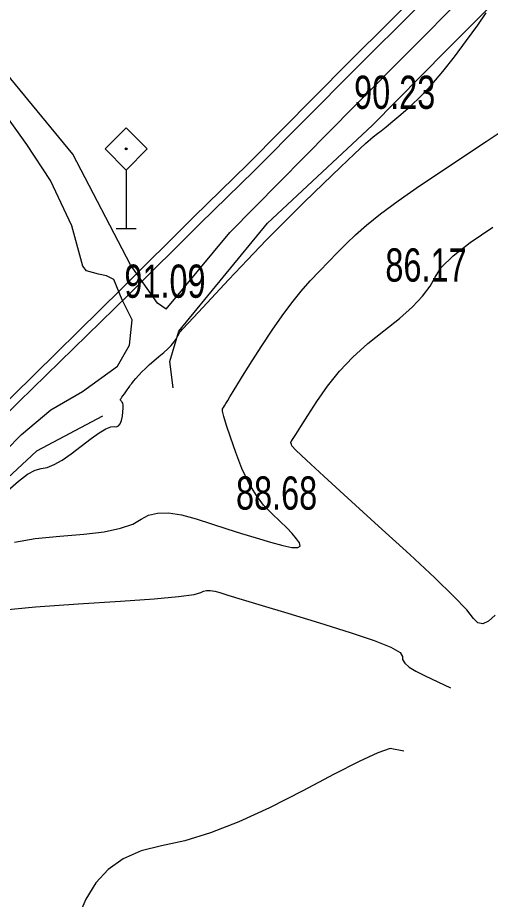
# Model space of a CAD drawing. Header units: metres. Extents: x 431006 to 434411, y 2469261 to 2473208.
# Drawn here: x 433871.7 to 433928.7, y 2469918.4 to 2470024.7 of the extents above; entities that cross this region are included whole.
import ezdxf

# ---------------------------------------------------------------- set-up
doc = ezdxf.new("R2010")
doc.units = ezdxf.units.M
doc.header["$MEASUREMENT"] = 0
for name, color, linetype, lineweight in [('CAO DO', 8, 'Continuous', 18), ('duong be tong-ks', 8, 'Continuous', 18), ('duongsat', 8, 'DUONG_SAT', 18), ('ks_giai phan cach', 8, 'Continuous', 18), ('ks_kyhieudoclap', 8, 'Continuous', 18), ('MH_DongMuc', 8, 'Continuous', 18), ('MH_DongMuc_Con', 8, 'Continuous', 18)]:
    doc.layers.add(name, color=color, linetype=linetype, lineweight=lineweight)
doc.styles.get("Standard").update_dxf_attribs({"font": 'arial.ttf'})
doc.linetypes.add('DUONG_SAT', pattern='A,5,[130,ltypeshp.shx,S=0.75,R=0,X=0,Y=0],5', length=10)

# ---------------------------------------------------------------- blocks, each defined once
blk = doc.blocks.new('Bienbao')
at = {"layer": 'ks_kyhieudoclap'}
h = blk.add_hatch(color=256, dxfattribs=at)
edge = h.paths.add_edge_path()
edge.add_arc((0, 8), 0.1, 0, 360)
blk.add_lwpolyline([(-2.121, 8), (0, 5.879), (2.121, 8), (0, 10.121)], close=True, dxfattribs=at)
for points in [[(0, 5.879), (0, 0)], [(-1, 0), (1, 0)]]:
    blk.add_lwpolyline(points, dxfattribs=at)
blk.add_circle((0, 8), 0.1, dxfattribs=at)

msp = doc.modelspace()

# ---------------------------------------------------------------- linework, layer by layer
at = {"layer": 'duong be tong-ks', "color": 8, "lineweight": 0}
for points in [[(433889.63, 2469989.53), (433897.28, 2469998.8), (433912.28, 2470013.95), (433932.03, 2470033.83), (433950.91, 2470052.2), (433977.85, 2470078.64), (433997.07, 2470098.93), (434009.14, 2470112.17), (434030.18, 2470133.08), (434044.95, 2470147.4), (434060.11, 2470163.51), (434071.47, 2470176.76), (434076.11, 2470181.87), (434088.09, 2470198.79), (434094.72, 2470207.91)], [(433875.7, 2469977.44), (433879.54, 2469979.64), (433883.75, 2469982.67), (433885.18, 2469985.21), (433885.53, 2469988.27), (433884.33, 2469990.69), (433883.29, 2469993.11), (433882.43, 2469993.57), (433881.47, 2469993.75), (433880.02, 2469994.18), (433879.57, 2469994.73), (433878.24, 2469999.58), (433875.69, 2470005.04), (433872.81, 2470009.38), (433864.98, 2470020.3), (433856.15, 2470032.94), (433846.64, 2470047.17), (433846.48, 2470047.4)]]:
    msp.add_lwpolyline(points, dxfattribs=at)
at = {"layer": 'duong be tong-ks', "color": 8, "linetype": 'Continuous', "lineweight": 0}
for points in [[(433890.48, 2469980.09), (433890.04, 2469983.26), (433891.16, 2469986.89), (433901.84, 2469999.92), (433914.45, 2470011.67), (433923.41, 2470020.74), (433934.52, 2470031.83), (433944.22, 2470040.81), (433959.27, 2470056.72), (433973.12, 2470069.85), (433986.76, 2470083.26), (433997.73, 2470096.24), (434011.47, 2470111.24), (434023.29, 2470122.82), (434038.39, 2470137.39), (434052.89, 2470152.47), (434068.77, 2470169.2)], [(433889.63, 2469989.53), (433888.59, 2469990.28), (433885.33, 2469994.9), (433878.36, 2470008.21), (433870.89, 2470017.3), (433859.02, 2470034.12), (433848.32, 2470050.08), (433842.46, 2470058.3), (433836.67, 2470065.52), (433832.56, 2470069.45), (433830.19, 2470071.58), (433825.08, 2470075.26), (433821.28, 2470077.61), (433817.28, 2470079.88), (433813.72, 2470081.71), (433808.26, 2470084.09), (433803.27, 2470086.02), (433797.52, 2470087.48), (433790.95, 2470088.92), (433785.43, 2470089.96), (433777.74, 2470091.47), (433768.52, 2470092.88), (433756.62, 2470094.72)]]:
    msp.add_lwpolyline(points, dxfattribs=at)
for points, elevation in [([(433719.14, 2469823.43), (433734.19, 2469836.31), (433748.82, 2469851.34), (433766.28, 2469869.94), (433783.53, 2469886.93), (433795.46, 2469898.84), (433806.54, 2469910.01), (433814.68, 2469917.75), (433830.81, 2469934.95), (433851.37, 2469955.34), (433864.58, 2469966.73), (433872.18, 2469974.46), (433875.7, 2469977.44)], 92.76), ([(433881.96, 2469976.66), (433873.99, 2469972.46), (433865.82, 2469964.88), (433853.5, 2469954.15), (433832.86, 2469933.82), (433816.1, 2469915.54), (433809.75, 2469903.34), (433804.61, 2469892.41)], 90.2)]:
    msp.add_lwpolyline(points, dxfattribs=dict(at, elevation=elevation))
at = {"layer": 'duongsat', "color": 8, "lineweight": 0}
for points in [[(433884.26, 2469992.03), (433892.96, 2470000.66), (433899.43, 2470006.98), (433911.65, 2470019.29), (433926.55, 2470034.11), (433939.68, 2470047.16), (433949.69, 2470057.29), (433959.08, 2470066.44), (433967.17, 2470074.65), (433975.75, 2470083.01), (433984.83, 2470092), (433997.21, 2470104.28), (434008.15, 2470115.1), (434018.39, 2470125.33), (434028.08, 2470134.84), (434039.31, 2470146.14), (434051.35, 2470158.29), (434060.96, 2470168.8)], [(433885.03, 2469991.25), (433893.73, 2469999.88), (433900.21, 2470006.2), (433912.43, 2470018.51), (433927.32, 2470033.33), (433940.46, 2470046.38), (433950.47, 2470056.51), (433959.86, 2470065.66), (433967.94, 2470073.87), (433976.52, 2470082.23), (433985.61, 2470091.22), (433997.98, 2470103.5), (434008.93, 2470114.32), (434019.16, 2470124.55), (434028.85, 2470134.06), (434040.1, 2470145.36), (434052.15, 2470157.53), (434061.78, 2470168.08)], [(433739.04, 2469848.46), (433763.07, 2469871.72), (433777.38, 2469885.82), (433809.98, 2469918.31), (433816.61, 2469924.87), (433833.73, 2469941.81), (433854.41, 2469962.51), (433871.14, 2469979.09), (433884.26, 2469992.03)], [(433739.73, 2469847.74), (433763.77, 2469871.01), (433778.08, 2469885.11), (433810.68, 2469917.6), (433817.32, 2469924.16), (433834.44, 2469941.1), (433855.12, 2469961.8), (433871.84, 2469978.38), (433885.03, 2469991.25)]]:
    msp.add_lwpolyline(points, dxfattribs=at)
at = {"layer": 'MH_DongMuc', "color": 8, "lineweight": 0, "elevation": 90}
msp.add_lwpolyline([(433870.52, 2469967.71), (433871.8, 2469968.84), (433872.91, 2469969.66), (433873.83, 2469970.16), (433874.56, 2469970.36), (433875.27, 2469970.49), (433876.11, 2469970.83), (433877.07, 2469971.37), (433878.16, 2469972.11), (433879.37, 2469973.05), (433880.56, 2469973.98), (433881.54, 2469974.67), (433882.34, 2469975.14), (433882.94, 2469975.39), (433883.34, 2469975.4), (433883.63, 2469975.37), (433883.87, 2469975.48), (433884.07, 2469975.73), (433884.23, 2469976.12), (433884.34, 2469976.65), (433884.41, 2469977.19), (433884.45, 2469977.64), (433884.45, 2469977.98), (433884.41, 2469978.22), (433884.33, 2469978.36), (433884.24, 2469978.44), (433884.18, 2469978.51), (433884.13, 2469978.57), (433884.1, 2469978.61), (433884.1, 2469978.64), (433884.12, 2469978.69), (433884.18, 2469978.79), (433884.28, 2469978.93), (433884.41, 2469979.12), (433884.59, 2469979.36), (433884.77, 2469979.6), (433884.92, 2469979.82), (433885.05, 2469980), (433885.15, 2469980.15), (433885.23, 2469980.28), (433885.32, 2469980.42), (433885.47, 2469980.61), (433885.68, 2469980.87), (433885.95, 2469981.19), (433886.28, 2469981.56), (433886.67, 2469981.98), (433887.11, 2469982.41), (433887.6, 2469982.87), (433888.15, 2469983.34), (433888.75, 2469983.84), (433889.33, 2469984.33), (433889.83, 2469984.78), (433890.23, 2469985.19), (433890.55, 2469985.57), (433890.78, 2469985.91), (433890.95, 2469986.2), (433891.09, 2469986.44), (433891.2, 2469986.63), (433891.28, 2469986.76), (433891.34, 2469986.85), (433891.6, 2469987.14), (433892.31, 2469987.91), (433893.46, 2469989.16), (433895.07, 2469990.88), (433897.13, 2469993.07), (433899.41, 2469995.48), (433901.69, 2469997.85), (433903.97, 2470000.16), (433906.26, 2470002.44), (433908.55, 2470004.66), (433910.64, 2470006.67), (433912.34, 2470008.28), (433913.65, 2470009.49), (433914.58, 2470010.31), (433915.11, 2470010.73), (433915.53, 2470011.04), (433916.14, 2470011.52), (433916.93, 2470012.18), (433917.91, 2470013.01), (433919.06, 2470014.02), (433920.32, 2470015.21), (433921.64, 2470016.6), (433922.99, 2470018.18), (433924.4, 2470019.95), (433925.85, 2470021.91), (433927.18, 2470023.77), (433928.22, 2470025.23)], dxfattribs=at)
at = {"layer": 'MH_DongMuc_Con', "color": 8, "lineweight": 0}
for points, elevation in [([(433871.32, 2469961.48), (433873.84, 2469961.93), (433876.78, 2469962.2), (433879.7, 2469962.43), (433882.14, 2469962.74), (433884.1, 2469963.15), (433885.58, 2469963.64), (433886.59, 2469964.23), (433887.47, 2469964.73), (433888.58, 2469964.99), (433889.91, 2469965), (433891.46, 2469964.76), (433893.23, 2469964.27), (433895.1, 2469963.68), (433896.93, 2469963.1), (433898.72, 2469962.54), (433900.47, 2469962), (433902.18, 2469961.48), (433903.68, 2469961.07), (433904.78, 2469960.85), (433905.48, 2469960.83), (433905.79, 2469961.01), (433905.7, 2469961.38), (433905.34, 2469961.9), (433904.82, 2469962.51), (433904.16, 2469963.22), (433903.34, 2469964.01), (433902.38, 2469964.9), (433901.37, 2469965.95), (433900.43, 2469967.21), (433899.56, 2469968.68), (433898.75, 2469970.37), (433898.01, 2469972.28), (433897.38, 2469974.11), (433896.91, 2469975.55), (433896.59, 2469976.6), (433896.43, 2469977.27), (433896.42, 2469977.56), (433896.52, 2469977.69), (433896.65, 2469977.9), (433896.83, 2469978.19), (433897.05, 2469978.56), (433897.31, 2469979), (433897.69, 2469979.64), (433898.26, 2469980.57), (433899.03, 2469981.79), (433899.99, 2469983.32), (433901.15, 2469985.14), (433902.38, 2469987.02), (433903.59, 2469988.75), (433904.76, 2469990.32), (433905.9, 2469991.72), (433907, 2469992.97), (433908.09, 2469994.12), (433909.18, 2469995.25), (433910.28, 2469996.36), (433911.37, 2469997.44), (433912.46, 2469998.51), (433913.76, 2469999.66), (433915.48, 2470001.03), (433917.61, 2470002.6), (433920.15, 2470004.39), (433923.12, 2470006.38), (433925.97, 2470008.27), (433928.19, 2470009.74), (433929.79, 2470010.8)], 88), ([(433929.3, 2469952.69), (433928.49, 2469951.96), (433927.79, 2469951.65), (433927.18, 2469951.76), (433926.68, 2469952.29), (433925.86, 2469953.32), (433924.31, 2469954.95), (433922.02, 2469957.18), (433918.99, 2469960), (433915.24, 2469963.41), (433911.52, 2469966.77), (433908.61, 2469969.41), (433906.52, 2469971.35), (433905.25, 2469972.58), (433904.78, 2469973.09), (433904.73, 2469973.24), (433904.69, 2469973.35), (433904.67, 2469973.44), (433904.66, 2469973.49), (433904.66, 2469973.51), (433904.66, 2469973.53), (433904.67, 2469973.54), (433904.69, 2469973.57), (433904.71, 2469973.59), (433904.73, 2469973.63), (433904.87, 2469973.85), (433905.24, 2469974.45), (433905.85, 2469975.41), (433906.7, 2469976.74), (433907.79, 2469978.44), (433909.07, 2469980.29), (433910.52, 2469982.07), (433912.14, 2469983.77), (433913.92, 2469985.4), (433915.88, 2469986.95), (433917.75, 2469988.43), (433919.31, 2469989.81), (433920.54, 2469991.1), (433921.45, 2469992.3), (433922.04, 2469993.4), (433922.79, 2469994.58), (433924.21, 2469995.97), (433926.28, 2469997.58), (433929, 2469999.41)], 86), ([(433869.73, 2469953.3), (433873.85, 2469953.7), (433879, 2469954.05), (433884.12, 2469954.36), (433888.16, 2469954.66), (433891.12, 2469954.93), (433893.01, 2469955.18), (433893.81, 2469955.4), (433894.11, 2469955.57), (433894.49, 2469955.66), (433894.94, 2469955.66), (433895.47, 2469955.58), (433896.08, 2469955.42), (433897.07, 2469955.11), (433898.77, 2469954.59), (433901.18, 2469953.86), (433904.28, 2469952.92), (433908.09, 2469951.77), (433911.82, 2469950.61), (433914.69, 2469949.62), (433916.7, 2469948.81), (433917.84, 2469948.18), (433918.13, 2469947.72), (433918.12, 2469947.33), (433918.38, 2469946.9), (433918.92, 2469946.43), (433919.74, 2469945.92), (433920.84, 2469945.37), (433923.92, 2469943.95)], 86), ([(433918.27, 2469936.29), (433916.63, 2469936.63), (433915.13, 2469936.08), (433912.87, 2469935.05), (433909.86, 2469933.53), (433906.08, 2469931.54), (433902.07, 2469929.48), (433898.37, 2469927.79), (433894.97, 2469926.46), (433891.87, 2469925.49), (433889.07, 2469924.88), (433886.59, 2469924.28), (433884.44, 2469923.34), (433882.61, 2469922.06), (433881.12, 2469920.44), (433879.94, 2469918.47), (433878.98, 2469916.21), (433878.12, 2469913.68), (433877.36, 2469910.9), (433876.69, 2469907.85), (433876.13, 2469904.55), (433874.83, 2469895.95)], 84)]:
    msp.add_lwpolyline(points, dxfattribs=dict(at, elevation=elevation))

# ---------------------------------------------------------------- block references
at = {"layer": 'ks_giai phan cach', "color": 8, "xscale": 1.200000000186265, "yscale": 1.200000000186265, "zscale": 1.200000000186265}
msp.add_blockref('Bienbao', (433884.8, 2469999.25, 2.17), dxfattribs=at)

# ---------------------------------------------------------------- texts
at = {"layer": 'CAO DO', "color": 8, "lineweight": 0, "width": 0.7}
for s, p in [('90.23', (433912.28, 2470013.68, 90.23)), ('86.17', (433916.05, 2469992.87, 86.17)), ('91.09', (433884.58, 2469990.92, 91.09)), ('88.68', (433898.04, 2469965.4, 88.68))]:
    msp.add_text(s, height=4, dxfattribs=at).set_placement(p)

doc.saveas('drawing.dxf')
